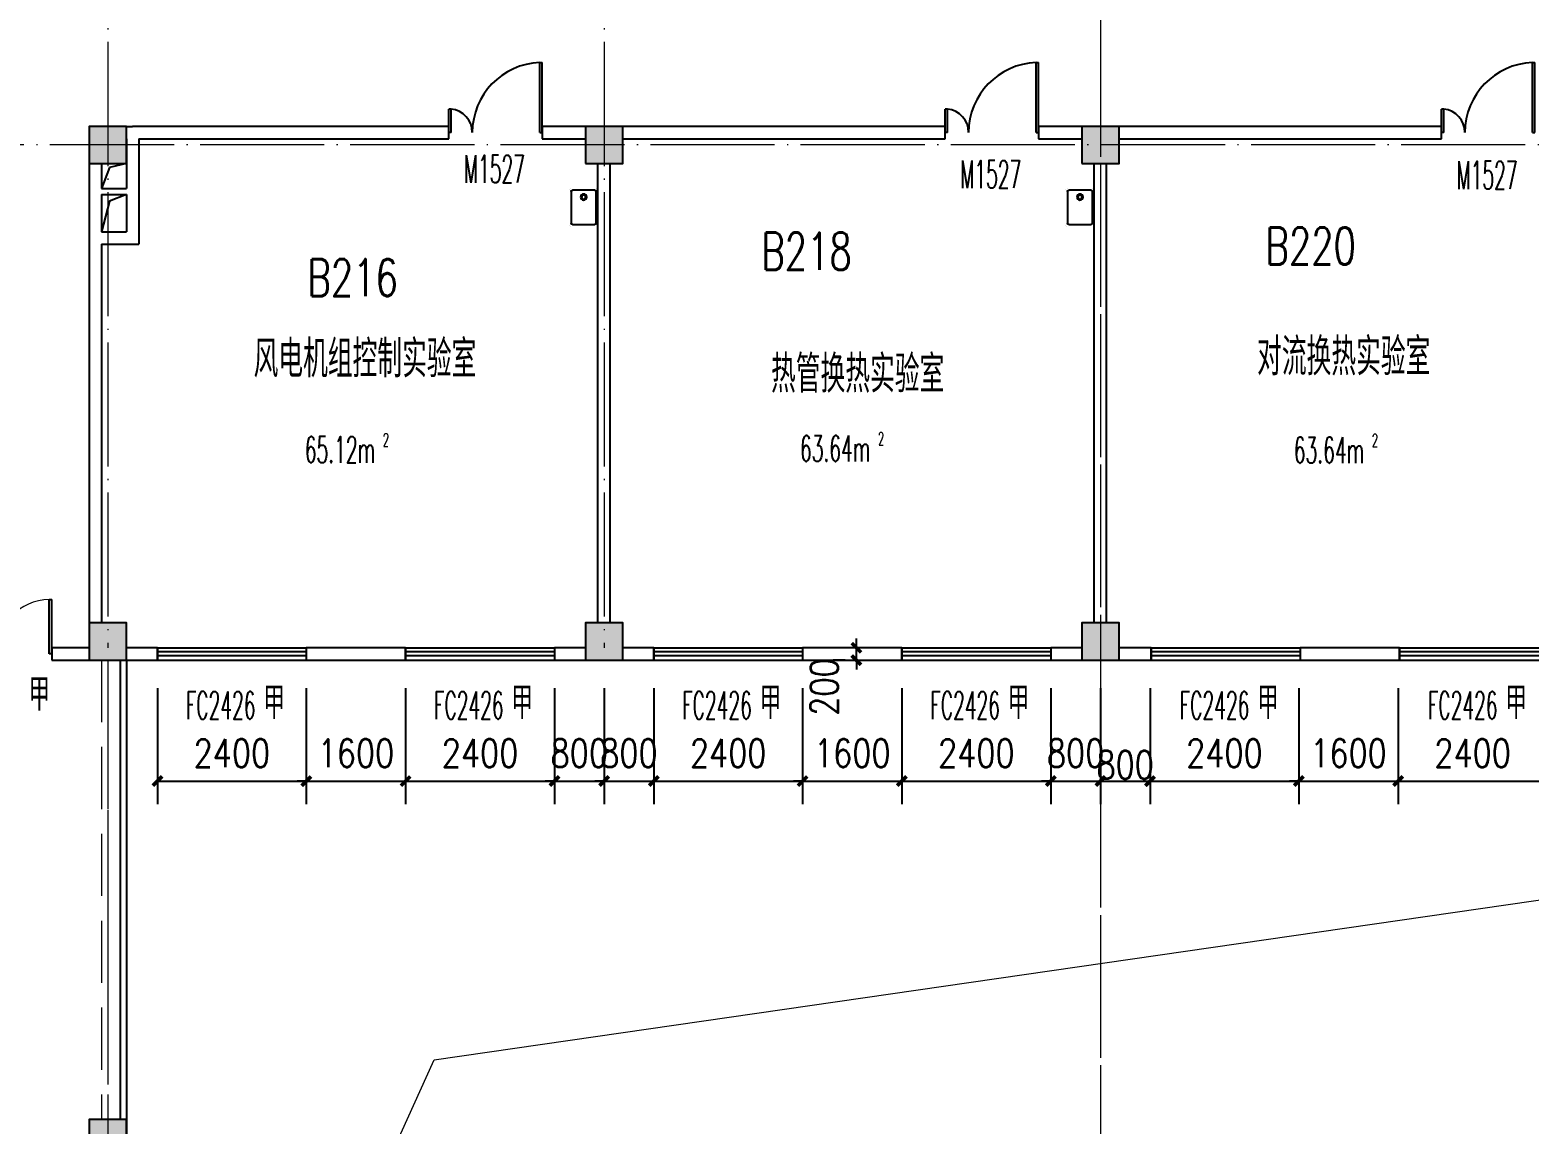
# Model space of a CAD drawing. Extents: x 1417642 to 3570900, y 124798 to 1191112.
# Drawn here: x 1523725 to 1547887, y 591996 to 609624 of the extents above; entities that cross this region are included whole.
import ezdxf

# ---------------------------------------------------------------- set-up
doc = ezdxf.new("R2010")
doc.units = 0
doc.header["$LTSCALE"] = 1000
doc.header["$MEASUREMENT"] = 0
doc.linetypes.add('DASH', pattern=[0.35, 0.25, -0.1])
doc.linetypes.add('DOTE', pattern=[2.42, 2, -0.2, 0.02, -0.2])
doc.layers.get('0').update_dxf_attribs({"linetype": 'CONTINUOUS'})
doc.layers.get('Defpoints').update_dxf_attribs({"linetype": 'CONTINUOUS'})
for name, color, linetype in [('COLUMN', 9, 'CONTINUOUS'), ('DOTE', 1, 'DOTE'), ('LATRINE', 6, 'CONTINUOUS'), ('PUB_DIM', 3, 'CONTINUOUS'), ('PUB_HATCH', 8, 'CONTINUOUS'), ('PUB_TEXT', 40, 'CONTINUOUS'), ('SPACE', 7, 'CONTINUOUS'), ('STAIR', 2, 'CONTINUOUS'), ('tiaozheng', 20, 'CONTINUOUS'), ('WALL', 4, 'CONTINUOUS'), ('WINDOW', 2, 'CONTINUOUS'), ('WINDOW_TEXT', 7, 'CONTINUOUS'), ('填充', 252, 'CONTINUOUS'), ('水点', 3, 'CONTINUOUS')]:
    doc.layers.add(name, color=color, linetype=linetype)
doc.styles.add('_TCH_SPACE', font='ROMANS', dxfattribs={"width": 0.7, "height": 5, "bigfont": 'Z'})
doc.styles.add('_TCH_WINDOW', font='ROMANS.shx', dxfattribs={"width": 0.7, "height": 400, "bigfont": 'Z.shx'})
doc.styles.add('DIM_FONT', font='SIMPLEX.shx', dxfattribs={"width": 0.8})
doc.styles.get("Standard").update_dxf_attribs({"font": 'GBENOR', "bigfont": 'GBCBIG'})
doc.styles.add('Z', font='ROMANS', dxfattribs={"width": 0.7, "bigfont": 'Z'})
doc.dimstyles.new('DIMN150', dxfattribs={"dimscale": 1.5, "dimtxt": 300, "dimasz": 100, "dimexe": 250, "dimexo": 300, "dimgap": 150, "dimtad": 1, "dimdec": 0, "dimzin": 0, "dimdsep": 46, "dimtxsty": 'DIM_FONT', "dimblk": 'ARCHTICK', "dimcen": 0.09, "dimdle": 1.5, "dimclrt": 7, "dimazin": 2, "dimtfac": 1, "dimtdec": 0, "dimtix": 1, "dimtmove": 2, "dimatfit": 3, "dimldrblk": 'ARCHTICK', "dimfxl": 1, "dimtolj": 1, "dimtzin": 0, "dimarcsym": 0})

# ---------------------------------------------------------------- blocks, each defined once
blk = doc.blocks.new('M_E3')
for p, q in [((-275, -410), (-275, -50)), ((-255, -30), (255, -30)), ((275, -50), (275, -410)), ((255, -430), (-255, -430))]:
    blk.add_line(p, q)
at = {"const_width": 1.5}
for points in [[(-275, 0, 0.414214), (-305, -30, 0.414214)], [(305, -30, 0.414214), (275, 0, 0.414214)], [(-305, -430, 0.414214), (-275, -460, 0.414214)], [(275, -460, 0.414214), (305, -430, 0.414214)]]:
    blk.add_lwpolyline(points, format="xyb", dxfattribs=at)
for points in [[(-275, 0), (275, 0)], [(-305, -430), (-305, -30)], [(305, -30), (305, -430)], [(275, -460), (-275, -460)]]:
    blk.add_lwpolyline(points, dxfattribs=at)
for radius in [50, 32.5]:
    blk.add_circle((165, -230), radius)
for centre, start, end in [((-255, -50), 90, 180), ((255, -50), 0, 90), ((-255, -410), 180, 270), ((255, -410), 270, 0)]:
    blk.add_arc(centre, 20, start, end)
at = {"width": 0.8, "flags": 9}
for tag in ['XSIZE', 'YSIZE']:
    blk.add_attdef(tag, (0, 0), '', height=0.5, dxfattribs=at)
blk = doc.blocks.new('_ArchTick')
at = {"color": 0, "linetype": 'ByBlock', "const_width": 0.4}
blk.add_lwpolyline([(-0.5, -0.5), (0.5, 0.5)], dxfattribs=at)
blk = doc.blocks.new('*D900')
at = {"layer": 'Defpoints', "color": 0}
for p in [(1537045, 599671), (1537315, 599671), (1537315, 599471)]:
    blk.add_point(p, dxfattribs=at)
at = {"layer": 'PUB_DIM', "color": 0, "lineweight": -2}
for p, q in [((1537045, 599671), (1537045, 599821)), ((1536865, 599671), (1536670, 599671)), ((1537045, 599471), (1537045, 599671)), ((1536865, 599471), (1536670, 599471)), ((1537045, 599471), (1537045, 599321))]:
    blk.add_line(p, q, dxfattribs=at)
at = {"layer": 'PUB_DIM', "color": 0, "lineweight": -2, "xscale": 150, "yscale": 150, "zscale": 150}
for p, rotation in [((1537045, 599671), 270), ((1537045, 599471), 90)]:
    blk.add_blockref('_ArchTick', p, dxfattribs=dict(at, rotation=rotation))
at = {"layer": 'PUB_DIM', "color": 7, "insert": (1536528, 599037), "char_height": 450, "attachment_point": 5, "rotation": 90, "style": 'DIM_FONT'}
blk.add_mtext('\\A1;200', dxfattribs=at)
blk = doc.blocks.new('*D3111')
at = {"layer": 'Defpoints', "color": 0}
for p in [(1525779, 599471), (1528179, 599471), (1528179, 597522)]:
    blk.add_point(p, dxfattribs=at)
at = {"layer": 'PUB_DIM', "color": 0, "lineweight": -2}
for p, q in [((1525779, 599021), (1525779, 597147)), ((1528179, 599021), (1528179, 597147)), ((1525776, 597522), (1528181, 597522))]:
    blk.add_line(p, q, dxfattribs=at)
at = {"layer": 'PUB_DIM', "color": 0, "lineweight": -2, "xscale": 150, "yscale": 150, "zscale": 150, "rotation": 180}
blk.add_blockref('_ArchTick', (1525779, 597522), dxfattribs=at)
at = {"layer": 'PUB_DIM', "color": 0, "lineweight": -2, "xscale": 150, "yscale": 150, "zscale": 150}
blk.add_blockref('_ArchTick', (1528179, 597522), dxfattribs=at)
at = {"layer": 'PUB_DIM', "color": 7, "insert": (1526979, 597972), "char_height": 450, "attachment_point": 5, "style": 'DIM_FONT'}
blk.add_mtext('\\A1;2400', dxfattribs=at)
blk = doc.blocks.new('*D3112')
at = {"layer": 'Defpoints', "color": 0}
for p in [(1528179, 599471), (1529779, 599471), (1529779, 597522)]:
    blk.add_point(p, dxfattribs=at)
at = {"layer": 'PUB_DIM', "color": 0, "lineweight": -2}
for p, q in [((1528179, 599021), (1528179, 597147)), ((1529779, 599021), (1529779, 597147)), ((1528179, 597522), (1528029, 597522)), ((1528179, 597522), (1529779, 597522)), ((1529779, 597522), (1529929, 597522))]:
    blk.add_line(p, q, dxfattribs=at)
at = {"layer": 'PUB_DIM', "color": 0, "lineweight": -2, "xscale": 150, "yscale": 150, "zscale": 150}
blk.add_blockref('_ArchTick', (1528179, 597522), dxfattribs=at)
at = {"layer": 'PUB_DIM', "color": 0, "lineweight": -2, "xscale": 150, "yscale": 150, "zscale": 150, "rotation": 180}
blk.add_blockref('_ArchTick', (1529779, 597522), dxfattribs=at)
at = {"layer": 'PUB_DIM', "color": 7, "insert": (1528979, 597972), "char_height": 450, "attachment_point": 5, "style": 'DIM_FONT'}
blk.add_mtext('\\A1;1600', dxfattribs=at)
blk = doc.blocks.new('*D3113')
at = {"layer": 'Defpoints', "color": 0}
for p in [(1529779, 599471), (1532179, 599471), (1532179, 597522)]:
    blk.add_point(p, dxfattribs=at)
at = {"layer": 'PUB_DIM', "color": 0, "lineweight": -2}
for p, q in [((1529779, 599021), (1529779, 597147)), ((1532179, 599021), (1532179, 597147)), ((1529776, 597522), (1532181, 597522))]:
    blk.add_line(p, q, dxfattribs=at)
at = {"layer": 'PUB_DIM', "color": 0, "lineweight": -2, "xscale": 150, "yscale": 150, "zscale": 150, "rotation": 180}
blk.add_blockref('_ArchTick', (1529779, 597522), dxfattribs=at)
at = {"layer": 'PUB_DIM', "color": 0, "lineweight": -2, "xscale": 150, "yscale": 150, "zscale": 150}
blk.add_blockref('_ArchTick', (1532179, 597522), dxfattribs=at)
at = {"layer": 'PUB_DIM', "color": 7, "insert": (1530979, 597972), "char_height": 450, "attachment_point": 5, "style": 'DIM_FONT'}
blk.add_mtext('\\A1;2400', dxfattribs=at)
blk = doc.blocks.new('*D3114')
at = {"layer": 'Defpoints', "color": 0}
for p in [(1532179, 599471), (1532979, 599471), (1532979, 597522)]:
    blk.add_point(p, dxfattribs=at)
at = {"layer": 'PUB_DIM', "color": 0, "lineweight": -2}
for p, q in [((1532179, 599021), (1532179, 597147)), ((1532979, 599021), (1532979, 597147)), ((1532179, 597522), (1532029, 597522)), ((1532179, 597522), (1532979, 597522)), ((1532979, 597522), (1533129, 597522))]:
    blk.add_line(p, q, dxfattribs=at)
at = {"layer": 'PUB_DIM', "color": 0, "lineweight": -2, "xscale": 150, "yscale": 150, "zscale": 150}
blk.add_blockref('_ArchTick', (1532179, 597522), dxfattribs=at)
at = {"layer": 'PUB_DIM', "color": 0, "lineweight": -2, "xscale": 150, "yscale": 150, "zscale": 150, "rotation": 180}
blk.add_blockref('_ArchTick', (1532979, 597522), dxfattribs=at)
at = {"layer": 'PUB_DIM', "color": 7, "insert": (1532579, 597972), "char_height": 450, "attachment_point": 5, "style": 'DIM_FONT'}
blk.add_mtext('\\A1;800', dxfattribs=at)
blk = doc.blocks.new('*D3115')
at = {"layer": 'Defpoints', "color": 0}
for p in [(1532979, 599471), (1533779, 599471), (1533779, 597522)]:
    blk.add_point(p, dxfattribs=at)
at = {"layer": 'PUB_DIM', "color": 0, "lineweight": -2}
for p, q in [((1532979, 599021), (1532979, 597147)), ((1533779, 599021), (1533779, 597147)), ((1532979, 597522), (1532829, 597522)), ((1532979, 597522), (1533779, 597522)), ((1533779, 597522), (1533929, 597522))]:
    blk.add_line(p, q, dxfattribs=at)
at = {"layer": 'PUB_DIM', "color": 0, "lineweight": -2, "xscale": 150, "yscale": 150, "zscale": 150}
blk.add_blockref('_ArchTick', (1532979, 597522), dxfattribs=at)
at = {"layer": 'PUB_DIM', "color": 0, "lineweight": -2, "xscale": 150, "yscale": 150, "zscale": 150, "rotation": 180}
blk.add_blockref('_ArchTick', (1533779, 597522), dxfattribs=at)
at = {"layer": 'PUB_DIM', "color": 7, "insert": (1533379, 597972), "char_height": 450, "attachment_point": 5, "style": 'DIM_FONT'}
blk.add_mtext('\\A1;800', dxfattribs=at)
blk = doc.blocks.new('*D3116')
at = {"layer": 'Defpoints', "color": 0}
for p in [(1533779, 599471), (1536179, 599471), (1536179, 597522)]:
    blk.add_point(p, dxfattribs=at)
at = {"layer": 'PUB_DIM', "color": 0, "lineweight": -2}
for p, q in [((1533779, 599021), (1533779, 597147)), ((1536179, 599021), (1536179, 597147)), ((1533776, 597522), (1536181, 597522))]:
    blk.add_line(p, q, dxfattribs=at)
at = {"layer": 'PUB_DIM', "color": 0, "lineweight": -2, "xscale": 150, "yscale": 150, "zscale": 150, "rotation": 180}
blk.add_blockref('_ArchTick', (1533779, 597522), dxfattribs=at)
at = {"layer": 'PUB_DIM', "color": 0, "lineweight": -2, "xscale": 150, "yscale": 150, "zscale": 150}
blk.add_blockref('_ArchTick', (1536179, 597522), dxfattribs=at)
at = {"layer": 'PUB_DIM', "color": 7, "insert": (1534979, 597972), "char_height": 450, "attachment_point": 5, "style": 'DIM_FONT'}
blk.add_mtext('\\A1;2400', dxfattribs=at)
blk = doc.blocks.new('*D3117')
at = {"layer": 'Defpoints', "color": 0}
for p in [(1536179, 599471), (1537779, 599471), (1537779, 597522)]:
    blk.add_point(p, dxfattribs=at)
at = {"layer": 'PUB_DIM', "color": 0, "lineweight": -2}
for p, q in [((1536179, 599021), (1536179, 597147)), ((1537779, 599021), (1537779, 597147)), ((1536179, 597522), (1536029, 597522)), ((1536179, 597522), (1537779, 597522)), ((1537779, 597522), (1537929, 597522))]:
    blk.add_line(p, q, dxfattribs=at)
at = {"layer": 'PUB_DIM', "color": 0, "lineweight": -2, "xscale": 150, "yscale": 150, "zscale": 150}
blk.add_blockref('_ArchTick', (1536179, 597522), dxfattribs=at)
at = {"layer": 'PUB_DIM', "color": 0, "lineweight": -2, "xscale": 150, "yscale": 150, "zscale": 150, "rotation": 180}
blk.add_blockref('_ArchTick', (1537779, 597522), dxfattribs=at)
at = {"layer": 'PUB_DIM', "color": 7, "insert": (1536979, 597972), "char_height": 450, "attachment_point": 5, "style": 'DIM_FONT'}
blk.add_mtext('\\A1;1600', dxfattribs=at)
blk = doc.blocks.new('*D3118')
at = {"layer": 'Defpoints', "color": 0}
for p in [(1537779, 599471), (1540179, 599471), (1540179, 597522)]:
    blk.add_point(p, dxfattribs=at)
at = {"layer": 'PUB_DIM', "color": 0, "lineweight": -2}
for p, q in [((1537779, 599021), (1537779, 597147)), ((1540179, 599021), (1540179, 597147)), ((1537776, 597522), (1540181, 597522))]:
    blk.add_line(p, q, dxfattribs=at)
at = {"layer": 'PUB_DIM', "color": 0, "lineweight": -2, "xscale": 150, "yscale": 150, "zscale": 150, "rotation": 180}
blk.add_blockref('_ArchTick', (1537779, 597522), dxfattribs=at)
at = {"layer": 'PUB_DIM', "color": 0, "lineweight": -2, "xscale": 150, "yscale": 150, "zscale": 150}
blk.add_blockref('_ArchTick', (1540179, 597522), dxfattribs=at)
at = {"layer": 'PUB_DIM', "color": 7, "insert": (1538979, 597972), "char_height": 450, "attachment_point": 5, "style": 'DIM_FONT'}
blk.add_mtext('\\A1;2400', dxfattribs=at)
blk = doc.blocks.new('*D3119')
at = {"layer": 'Defpoints', "color": 0}
for p in [(1540179, 599471), (1540979, 599471), (1540979, 597522)]:
    blk.add_point(p, dxfattribs=at)
at = {"layer": 'PUB_DIM', "color": 0, "lineweight": -2}
for p, q in [((1540179, 599021), (1540179, 597147)), ((1540979, 599021), (1540979, 597147)), ((1540179, 597522), (1540029, 597522)), ((1540179, 597522), (1540979, 597522)), ((1540979, 597522), (1541129, 597522))]:
    blk.add_line(p, q, dxfattribs=at)
at = {"layer": 'PUB_DIM', "color": 0, "lineweight": -2, "xscale": 150, "yscale": 150, "zscale": 150}
blk.add_blockref('_ArchTick', (1540179, 597522), dxfattribs=at)
at = {"layer": 'PUB_DIM', "color": 0, "lineweight": -2, "xscale": 150, "yscale": 150, "zscale": 150, "rotation": 180}
blk.add_blockref('_ArchTick', (1540979, 597522), dxfattribs=at)
at = {"layer": 'PUB_DIM', "color": 7, "insert": (1540579, 597972), "char_height": 450, "attachment_point": 5, "style": 'DIM_FONT'}
blk.add_mtext('\\A1;800', dxfattribs=at)
blk = doc.blocks.new('*D3120')
at = {"layer": 'Defpoints', "color": 0}
for p in [(1540979, 599471), (1541778, 599471), (1541778, 597522)]:
    blk.add_point(p, dxfattribs=at)
at = {"layer": 'PUB_DIM', "color": 0, "lineweight": -2}
for p, q in [((1540979, 599021), (1540979, 597147)), ((1541778, 599021), (1541778, 597147)), ((1540976, 597522), (1541781, 597522))]:
    blk.add_line(p, q, dxfattribs=at)
at = {"layer": 'PUB_DIM', "color": 0, "lineweight": -2, "xscale": 150, "yscale": 150, "zscale": 150, "rotation": 180}
blk.add_blockref('_ArchTick', (1540979, 597522), dxfattribs=at)
at = {"layer": 'PUB_DIM', "color": 0, "lineweight": -2, "xscale": 150, "yscale": 150, "zscale": 150}
blk.add_blockref('_ArchTick', (1541778, 597522), dxfattribs=at)
at = {"layer": 'PUB_DIM', "color": 7, "insert": (1541378, 597785), "char_height": 450, "attachment_point": 5, "style": 'DIM_FONT'}
blk.add_mtext('\\A1;800', dxfattribs=at)
blk = doc.blocks.new('*D3121')
at = {"layer": 'Defpoints', "color": 0}
for p in [(1541778, 599471), (1544178, 599471), (1544178, 597522)]:
    blk.add_point(p, dxfattribs=at)
at = {"layer": 'PUB_DIM', "color": 0, "lineweight": -2}
for p, q in [((1541778, 599021), (1541778, 597147)), ((1544178, 599021), (1544178, 597147)), ((1541776, 597522), (1544181, 597522))]:
    blk.add_line(p, q, dxfattribs=at)
at = {"layer": 'PUB_DIM', "color": 0, "lineweight": -2, "xscale": 150, "yscale": 150, "zscale": 150, "rotation": 180}
blk.add_blockref('_ArchTick', (1541778, 597522), dxfattribs=at)
at = {"layer": 'PUB_DIM', "color": 0, "lineweight": -2, "xscale": 150, "yscale": 150, "zscale": 150}
blk.add_blockref('_ArchTick', (1544178, 597522), dxfattribs=at)
at = {"layer": 'PUB_DIM', "color": 7, "insert": (1542978, 597972), "char_height": 450, "attachment_point": 5, "style": 'DIM_FONT'}
blk.add_mtext('\\A1;2400', dxfattribs=at)
blk = doc.blocks.new('*D3122')
at = {"layer": 'Defpoints', "color": 0}
for p in [(1544178, 599471), (1545778, 599471), (1545778, 597522)]:
    blk.add_point(p, dxfattribs=at)
at = {"layer": 'PUB_DIM', "color": 0, "lineweight": -2}
for p, q in [((1544178, 599021), (1544178, 597147)), ((1545778, 599021), (1545778, 597147)), ((1544178, 597522), (1544028, 597522)), ((1544178, 597522), (1545778, 597522)), ((1545778, 597522), (1545928, 597522))]:
    blk.add_line(p, q, dxfattribs=at)
at = {"layer": 'PUB_DIM', "color": 0, "lineweight": -2, "xscale": 150, "yscale": 150, "zscale": 150}
blk.add_blockref('_ArchTick', (1544178, 597522), dxfattribs=at)
at = {"layer": 'PUB_DIM', "color": 0, "lineweight": -2, "xscale": 150, "yscale": 150, "zscale": 150, "rotation": 180}
blk.add_blockref('_ArchTick', (1545778, 597522), dxfattribs=at)
at = {"layer": 'PUB_DIM', "color": 7, "insert": (1544978, 597972), "char_height": 450, "attachment_point": 5, "style": 'DIM_FONT'}
blk.add_mtext('\\A1;1600', dxfattribs=at)
blk = doc.blocks.new('*D3123')
at = {"layer": 'Defpoints', "color": 0}
for p in [(1545778, 599471), (1548178, 599471), (1548178, 597522)]:
    blk.add_point(p, dxfattribs=at)
at = {"layer": 'PUB_DIM', "color": 0, "lineweight": -2}
for p, q in [((1545778, 599021), (1545778, 597147)), ((1548178, 599021), (1548178, 597147)), ((1545776, 597522), (1548181, 597522))]:
    blk.add_line(p, q, dxfattribs=at)
at = {"layer": 'PUB_DIM', "color": 0, "lineweight": -2, "xscale": 150, "yscale": 150, "zscale": 150, "rotation": 180}
blk.add_blockref('_ArchTick', (1545778, 597522), dxfattribs=at)
at = {"layer": 'PUB_DIM', "color": 0, "lineweight": -2, "xscale": 150, "yscale": 150, "zscale": 150}
blk.add_blockref('_ArchTick', (1548178, 597522), dxfattribs=at)
at = {"layer": 'PUB_DIM', "color": 7, "insert": (1546978, 597972), "char_height": 450, "attachment_point": 5, "style": 'DIM_FONT'}
blk.add_mtext('\\A1;2400', dxfattribs=at)
blk = doc.blocks.new('_FZH')
blk.add_lwpolyline([(-0.5, -0.5), (0.5, -0.5), (0.5, 0.5), (-0.5, 0.5)], close=True)
at = {"layer": 'PUB_HATCH'}
blk.add_solid([(-0.5, -0.5), (0.5, -0.5), (-0.5, 0.5), (0.5, 0.5)], dxfattribs=at)
blk = doc.blocks.new('$TCHSYS$WIN2D')
for p, q in [((-0.5, 0.5), (0.5, 0.5)), ((-0.5, 0.5), (-0.5, -0.5)), ((0.5, 0.5), (0.5, -0.5)), ((0.5, 0.167), (-0.5, 0.167)), ((0.5, -0.167), (-0.5, -0.167)), ((-0.5, -0.5), (0.5, -0.5))]:
    blk.add_line(p, q)
blk = doc.blocks.new('$DorLib2D$00000225')
at = {"color": 0}
for p, q in [((0.475, -0.001), (0.475, 0.752)), ((0.475, 0.752), (0.5, 0.752)), ((0.5, -0.001), (0.5, 0.752)), ((-0.5, 0), (-0.5, 0.252)), ((-0.475, 0.252), (-0.5, 0.252)), ((-0.475, 0), (-0.475, 0.252)), ((-0.475, 0), (-0.5, 0)), ((0.475, -0.001), (0.5, -0.001))]:
    blk.add_line(p, q, dxfattribs=at)
for centre, radius, start, end in [((0.505, -0.002), 0.755, 92.2493, 179.7238), ((-0.501, 0.003), 0.251, 359.7899, 84.0974)]:
    blk.add_arc(centre, radius, start, end, dxfattribs=at)
blk = doc.blocks.new('$DorLib2D$00000002')
for p, q in [((-0.5, 0), (-0.5, 0.4875)), ((-0.475, 0.4875), (-0.5, 0.4875)), ((-0.475, 0), (-0.475, 0.4875)), ((0.475, 0), (0.475, 0.4875)), ((0.475, 0.4875), (0.5, 0.4875)), ((0.5, 0), (0.5, 0.4875)), ((-0.5, 0), (-0.475, 0)), ((0.5, 0), (0.475, 0))]:
    blk.add_line(p, q)
at = {"lineweight": 13}
for centre, start, end in [((-0.4875, 0), 0, 88.53072), ((0.4875, 0), 91.46928, 180)]:
    blk.add_arc(centre, 0.4875, start, end, dxfattribs=at)

msp = doc.modelspace()

# ---------------------------------------------------------------- linework, layer by layer
at = {"layer": 'DOTE', "lineweight": 0, "elevation": 0}
for points in [[(1540978.7, 626822.2), (1540978.7, 515570.4)], [(1524978.7, 626370.9), (1524978.7, 599670.9)], [(1524978.7, 626370.9), (1524978.7, 599670.9)], [(1524978.7, 626370.9), (1524978.7, 599670.9)], [(1524978.7, 626370.9), (1524978.7, 599670.9)], [(1532978.7, 626370.9), (1532978.7, 599670.9)], [(1532978.7, 626370.9), (1532978.7, 599670.9)], [(1532978.7, 626370.9), (1532978.7, 599670.9)], [(1532978.7, 626370.9), (1532978.7, 599670.9)], [(1540978.7, 626522.2), (1540978.7, 515570.4)], [(1596227.1, 607770.9), (1432052.3, 607770.9)], [(1524978.7, 599470.9), (1524978.7, 515570.4)]]:
    msp.add_lwpolyline(points, dxfattribs=at)
at = {"layer": 'LATRINE', "linetype": 'DASH', "lineweight": 0, "ltscale": 4}
for p, q in [((1524878.7, 599470.9, 0), (1524878.7, 592070.9, 0)), ((1524978.7, 599470.9, 0), (1524978.7, 592070.9, 0))]:
    msp.add_line(p, q, dxfattribs=at)
at = {"layer": 'STAIR'}
for p, q in [((1525178.7, 599470.9, 0), (1525178.7, 592070.9, 0)), ((1525278.7, 599470.9, 0), (1525278.7, 582071, 0))]:
    msp.add_line(p, q, dxfattribs=at)
at = {"layer": 'STAIR', "lineweight": 0, "elevation": 0}
msp.add_lwpolyline([(1525278.7, 582071), (1530241.4, 593031.3), (1574778.7, 599470.9)], dxfattribs=at)
at = {"layer": 'tiaozheng', "color": 2}
for p, q in [((1525278.7, 607470.9, 0), (1525004.3, 607406.1, 0)), ((1525004.3, 607406.1, 0), (1524878.7, 607070.9, 0)), ((1525278.7, 606970.9, 0), (1525005.6, 606864.1, 0)), ((1525005.6, 606864.1, 0), (1524878.7, 606370.9, 0))]:
    msp.add_line(p, q, dxfattribs=at)
at = {"layer": 'WALL'}
for p, q in [((1525278.7, 608070.9), (1525378.7, 608070.9)), ((1530478.7, 608070.9), (1525378.7, 608070.9)), ((1530478.7, 607870.9), (1530478.7, 608070.9)), ((1532678.7, 608070.9), (1531978.7, 608070.9)), ((1531978.7, 608070.9), (1531978.7, 607870.9)), ((1538478.7, 608070.9), (1533278.7, 608070.9)), ((1538478.7, 607870.9), (1538478.7, 608070.9)), ((1540678.7, 608070.9), (1539978.7, 608070.9)), ((1539978.7, 608070.9), (1539978.7, 607870.9)), ((1546478.7, 608070.9), (1541278.7, 608070.9)), ((1546478.7, 607870.9), (1546478.7, 608070.9)), ((1525278.7, 607870.9), (1525278.7, 607070.9)), ((1525478.7, 607870.9), (1525478.7, 607020.9)), ((1525478.7, 607870.9), (1530478.7, 607870.9)), ((1531978.7, 607870.9), (1532678.7, 607870.9)), ((1533278.7, 607870.9), (1538478.7, 607870.9)), ((1539978.7, 607870.9), (1540678.7, 607870.9)), ((1541278.7, 607870.9), (1546478.7, 607870.9)), ((1524678.7, 607470.9), (1524678.7, 607020.9)), ((1524878.7, 607470.9), (1524878.7, 607070.9)), ((1532878.7, 600070.9), (1532878.7, 607470.9)), ((1533078.7, 600070.9), (1533078.7, 607470.9)), ((1540878.7, 600070.9), (1540878.7, 607470.9)), ((1541078.7, 600070.9), (1541078.7, 607470.9)), ((1524678.7, 607020.9), (1524678.7, 606270.9)), ((1524878.7, 607070.9), (1525278.7, 607070.9)), ((1524878.7, 606970.9), (1525278.7, 606970.9)), ((1524878.7, 606970.9), (1524878.7, 606370.9)), ((1525278.7, 606970.9), (1525278.7, 606370.9)), ((1525478.7, 607020.9), (1525478.7, 606170.9)), ((1524678.7, 606270.9), (1524678.7, 600070.9)), ((1524878.7, 606370.9), (1525278.7, 606370.9)), ((1524878.7, 606170.9), (1525478.7, 606170.9)), ((1524878.7, 606170.9), (1524878.7, 600070.9)), ((1524678.7, 599670.9), (1524078.7, 599670.9)), ((1524078.7, 599670.9), (1524078.7, 599470.9)), ((1525778.7, 599670.9), (1525278.7, 599670.9)), ((1525778.7, 599470.9), (1525778.7, 599670.9)), ((1529778.7, 599670.9), (1528178.7, 599670.9)), ((1528178.7, 599670.9), (1528178.7, 599470.9)), ((1529778.7, 599470.9), (1529778.7, 599670.9)), ((1532678.7, 599670.9), (1532178.7, 599670.9)), ((1532178.7, 599670.9), (1532178.7, 599470.9)), ((1533778.7, 599670.9), (1533278.7, 599670.9)), ((1533778.7, 599470.9), (1533778.7, 599670.9)), ((1537778.7, 599670.9), (1536178.7, 599670.9)), ((1536178.7, 599670.9), (1536178.7, 599470.9)), ((1537778.7, 599470.9), (1537778.7, 599670.9)), ((1540678.7, 599670.9), (1540178.7, 599670.9)), ((1540178.7, 599670.9), (1540178.7, 599470.9)), ((1541799.3, 599670.9), (1541278.7, 599670.9)), ((1541799.3, 599470.9), (1541799.3, 599670.9)), ((1545799.3, 599670.9), (1544199.3, 599670.9)), ((1544199.3, 599670.9), (1544199.3, 599470.9)), ((1545799.3, 599470.9), (1545799.3, 599670.9)), ((1524078.7, 599470.9), (1524678.7, 599470.9)), ((1525278.7, 599470.9), (1525778.7, 599470.9)), ((1528178.7, 599470.9), (1529778.7, 599470.9)), ((1532178.7, 599470.9), (1532678.7, 599470.9)), ((1533278.7, 599470.9), (1533778.7, 599470.9)), ((1536178.7, 599470.9), (1537778.7, 599470.9)), ((1540178.7, 599470.9), (1540678.7, 599470.9)), ((1541278.7, 599470.9), (1541799.3, 599470.9)), ((1544199.3, 599470.9), (1545799.3, 599470.9))]:
    msp.add_line(p, q, dxfattribs=at)

# ---------------------------------------------------------------- block references
at = {"layer": 'COLUMN', "lineweight": 0, "xscale": 600, "yscale": 600, "zscale": 600}
for p in [(1524978.7, 607770.9, 0), (1532978.7, 607770.9, 0), (1540978.7, 607770.9, 0), (1524978.7, 599770.9, 0), (1532978.7, 599770.9, 0), (1540978.7, 599770.9, 0), (1524978.7, 591770.9, 0)]:
    msp.add_blockref('_FZH', p, dxfattribs=at)
at = {"layer": 'WINDOW', "lineweight": 0}
ref = msp.add_blockref('$DorLib2D$00000225', (1531228.7, 607970.9), dxfattribs=dict(at, xscale=1500, yscale=1500, zscale=1500))
ref.add_attrib('A', 'M1527', (1530719.4, 607158.4), dxfattribs={"layer": 'WINDOW_TEXT', "lineweight": 0, "height": 446.25, "style": '_TCH_WINDOW', "width": 0.494118})
ref = msp.add_blockref('$DorLib2D$00000225', (1539228.7, 607970.9), dxfattribs=dict(at, xscale=-1500, yscale=-1500, zscale=-1500, rotation=180))
ref.add_attrib('A', 'M1527', (1538719.4, 607074.1), dxfattribs={"layer": 'WINDOW_TEXT', "lineweight": 0, "height": 446.25, "style": '_TCH_WINDOW', "width": 0.494118})
ref = msp.add_blockref('$DorLib2D$00000225', (1547228.7, 607970.9), dxfattribs=dict(at, xscale=-1500, yscale=-1500, zscale=-1500, rotation=180))
ref.add_attrib('A', 'M1527', (1546719.4, 607061.4), dxfattribs={"layer": 'WINDOW_TEXT', "lineweight": 0, "height": 446.25, "style": '_TCH_WINDOW', "width": 0.494118})
at = {"layer": 'WINDOW', "lineweight": 0, "xscale": -1800, "yscale": -1800, "zscale": -1800, "rotation": 180}
msp.add_blockref('$DorLib2D$00000002', (1523178.7, 599570.9), dxfattribs=at)
at = {"layer": 'WINDOW', "color": 2, "xscale": -2400, "yscale": -200, "zscale": -2400}
for p, rotation in [((1526978.7, 599570.9), 180.0000000000017), ((1530978.7, 599570.9), 180.0000000000017), ((1534978.7, 599570.9), 180), ((1538978.7, 599570.9), 180), ((1542999.3, 599570.9), 180), ((1546999.3, 599570.9), 180)]:
    msp.add_blockref('$TCHSYS$WIN2D', p, dxfattribs=dict(at, rotation=rotation))
at = {"layer": '水点', "xscale": -1, "rotation": 270}
for p in [(1532878.7, 606765.9, 0), (1540878.7, 606765.9, 0)]:
    msp.add_blockref('M_E3', p, dxfattribs=at)

# ---------------------------------------------------------------- texts
at = {"layer": 'PUB_TEXT', "color": 1, "lineweight": 60, "style": 'Z', "width": 0.7}
for s, p in [('B218', (1535513.2, 605758.9)), ('B220', (1543638.7, 605843.9)), ('B216', (1528196.1, 605333.7))]:
    msp.add_text(s, height=600, dxfattribs=at).set_placement(p)
at = {"layer": 'SPACE', "style": '_TCH_SPACE', "width": 0.525}
for s, height, p in [('2', 210, (1529415.1, 602914.4, 0)), ('2', 210, (1537396.3, 602932.8, 0)), ('2', 210, (1545357, 602907, 0)), ('65.12m', 420, (1528155.1, 602651.9, 0)), ('63.64m', 420, (1536136.3, 602670.3, 0)), ('63.64m', 420, (1544097, 602644.5, 0))]:
    msp.add_text(s, height=height, dxfattribs=at).set_placement(p)
at = {"layer": 'WINDOW_TEXT', "style": '_TCH_WINDOW', "width": 0.7}
msp.add_text('甲', height=525, dxfattribs=at).set_placement((1523700.5, 598654.1))
at = {"layer": 'WINDOW_TEXT', "color": 2, "style": '_TCH_WINDOW'}
for s, height, width, p in [('甲', 525, 0.7, (1527484.8, 598520.9)), ('甲', 525, 0.7, (1531484.8, 598520.9)), ('甲', 525, 0.7, (1535484.8, 598520.9)), ('甲', 525, 0.7, (1539484.8, 598520.9)), ('甲', 525, 0.7, (1543505.4, 598520.9)), ('甲', 525, 0.7, (1547505.4, 598520.9)), ('FC2426', 446.25, 0.494118, (1526235.3, 598520.9)), ('FC2426', 446.25, 0.494118, (1530235.3, 598520.9)), ('FC2426', 446.25, 0.494118, (1534235.3, 598520.9)), ('FC2426', 446.25, 0.494118, (1538235.3, 598520.9)), ('FC2426', 446.25, 0.494118, (1542255.9, 598520.9)), ('FC2426', 446.25, 0.494118, (1546255.9, 598520.9))]:
    msp.add_text(s, height=height, dxfattribs=dict(at, width=width)).set_placement(p)
at = {"layer": '填充', "char_height": 600, "width": 5704.437, "attachment_point": 1, "style": '_TCH_WINDOW'}
for s, insert in [('{\\C2;风电机组控制实验室}', (1527328.7, 604624)), ('{\\C2;  对流换热实验室}', (1542927.8, 604658.8)), ('{\\C2;  热管换热实验室}', (1535093.4, 604380.4))]:
    msp.add_mtext(s, dxfattribs=dict(at, insert=insert))

# ---------------------------------------------------------------- dimensions: what is measured, and where the dimension line sits
at = {"layer": 'PUB_DIM'}
for base, p1, p2, angle, picture, middle in [((1537045.1, 599670.9), (1537315.2, 599470.9), (1537315.2, 599670.9), 90, '*D900', (1536527.6, 599037.4)), ((1541778.3, 597522.1), (1540978.7, 599470.9), (1541778.3, 599470.9), 360, '*D3120', (1541378.5, 597785.4))]:
    dim = msp.add_linear_dim(base=base, p1=p1, p2=p2, angle=angle, dimstyle='DIMN150', dxfattribs=at)
    dim.commit()
    dim.dimension.update_dxf_attribs({"geometry": picture, "text_midpoint": middle, "dimtype": 129})
for p1, p2, picture, middle in [((1525778.7, 599470.9), (1528178.7, 599470.9), '*D3111', (1526978.7, 597972.1)), ((1528178.7, 599470.9), (1529778.7, 599470.9), '*D3112', (1528978.7, 597972.1)), ((1529778.7, 599470.9), (1532178.7, 599470.9), '*D3113', (1530978.7, 597972.1)), ((1532178.7, 599470.9), (1532978.7, 599470.9), '*D3114', (1532578.7, 597972.1)), ((1532978.7, 599470.9), (1533778.7, 599470.9), '*D3115', (1533378.7, 597972.1)), ((1533778.7, 599470.9), (1536178.7, 599470.9), '*D3116', (1534978.7, 597972.1)), ((1536178.7, 599470.9), (1537778.7, 599470.9), '*D3117', (1536978.7, 597972.1)), ((1537778.7, 599470.9), (1540178.7, 599470.9), '*D3118', (1538978.7, 597972.1)), ((1540178.7, 599470.9), (1540978.7, 599470.9), '*D3119', (1540578.7, 597972.1)), ((1541778.3, 599470.9), (1544178.3, 599470.9), '*D3121', (1542978.3, 597972.1)), ((1544178.3, 599470.9), (1545778.3, 599470.9), '*D3122', (1544978.3, 597972.1)), ((1545778.3, 599470.9), (1548178.3, 599470.9), '*D3123', (1546978.3, 597972.1))]:
    dim = msp.add_aligned_dim(p1=p1, p2=p2, distance=-1948.8, dimstyle='DIMN150', dxfattribs=at)
    dim.commit()
    dim.dimension.update_dxf_attribs({"geometry": picture, "text_midpoint": middle})

doc.saveas('drawing.dxf')
